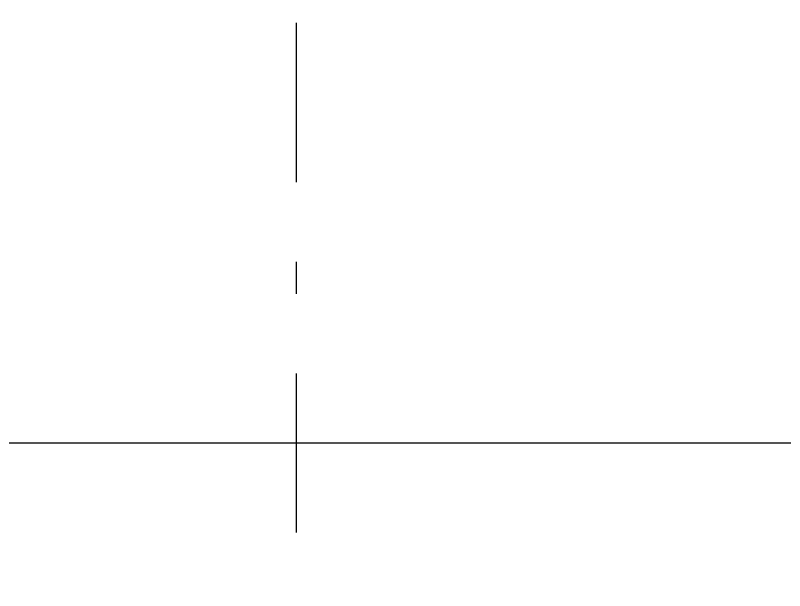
# Model space of a CAD drawing. Header units: metres. Extents: x 563371 to 571261, y 2062953 to 2068466.
# Drawn here: x 568825.56 to 568837.62, y 2065856.8 to 2065865.83 of the extents above; entities that cross this region are included whole.
import ezdxf

# ---------------------------------------------------------------- set-up
doc = ezdxf.new("R2010")
doc.units = ezdxf.units.M
for name, pattern in [('ACAD_ISO10W100', [18.5, 12, -3, 0.5, -3]), ('HIDDEN', [0.375, 0.25, -0.125]), ('TIM1', [5.5, 2.5, -1.25, 0.5, -1.25])]:
    doc.linetypes.add(name, pattern=pattern)
for name, color, linetype in [('ghichieudai', 7, 'CONTINUOUS'), ('LogDg phu', 7, 'CONTINUOUS'), ('MATCATDUONG', 8, 'CONTINUOUS'), ('TimDg', 222, 'CONTINUOUS')]:
    doc.layers.add(name, color=color, linetype=linetype)

msp = doc.modelspace()

# ---------------------------------------------------------------- linework, layer by layer
at = {"layer": 'LogDg phu', "linetype": 'HIDDEN', "ltscale": 50}
msp.add_lwpolyline([(568856.524, 2065775.608), (568855.993, 2065785.382, 0.07245), (568855.708, 2065786.795), (568842.755, 2065823.006, 0.072993), (568842.072, 2065824.288), (568836.315, 2065832.102), (568830.028, 2065849.676, -0.431462), (568835.311, 2065860.048), (568955.762, 2065895.338, -0.383951), (568965.413, 2065890.698), (569003.983, 2065796.713, -0.443702), (568998.868, 2065786.009), (568880.505, 2065750.713, -0.398562), (568862.095, 2065760.035), (568856.524, 2065775.608)], format="xyb", dxfattribs=at)
at = {"layer": 'TimDg', "linetype": 'ACAD_ISO10W100', "ltscale": 0.75}
msp.add_lwpolyline([(569408.662, 2066103.84), (569093.307, 2065942.912, -0.046747), (569058.632, 2065929.125), (568564.179, 2065784.257), (568255.903, 2065693.937)], format="xyb", dxfattribs=at)

# ---------------------------------------------------------------- next in the draw order: wipeouts: each hides what was drawn before it
msp.add_wipeout([(568538.555, 2065837.116), (569134.391, 2065836.361), (569086.223, 2065956.15), (568779.004, 2065956.683), (568600.602, 2065960.315)]).dxf.layer = 'ghichieudai'

# ---------------------------------------------------------------- next in the draw order: linework, layer by layer
at = {"layer": 'MATCATDUONG', "color": 1, "linetype": 'TIM1', "extrusion": (1.01388e-11, 1.13736e-08, 1), "elevation": 0.024}
msp.add_lwpolyline([(568829.966, 2065857.712), (568829.966, 2065874.43)], dxfattribs=at)
at = {"layer": 'MATCATDUONG', "color": 40, "linetype": 'Continuous'}
msp.add_lwpolyline([(568821.966, 2065866.014), (568781.966, 2065865.688), (568781.966, 2065866.289), (568781.966, 2065866.72), (568757.966, 2065866.72), (568757.966, 2065859.123), (568901.966, 2065859.123), (568901.966, 2065866.72), (568877.966, 2065866.72), (568877.966, 2065866.289), (568877.966, 2065865.688), (568837.966, 2065866.014)], dxfattribs=at)

doc.saveas('drawing.dxf')
